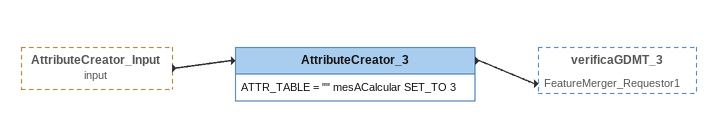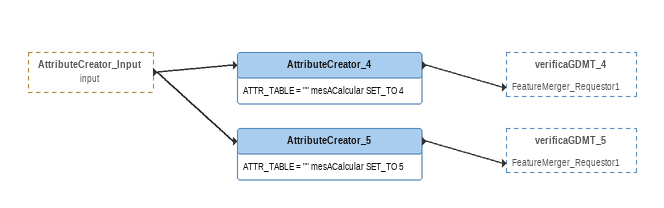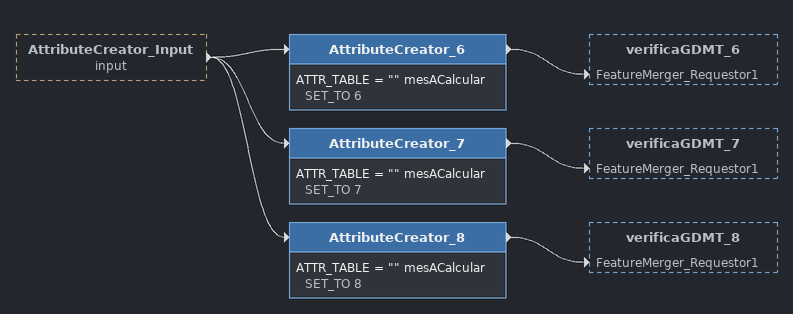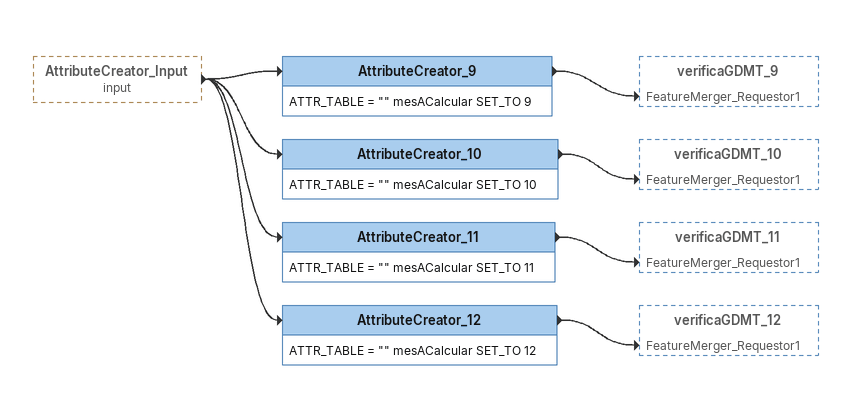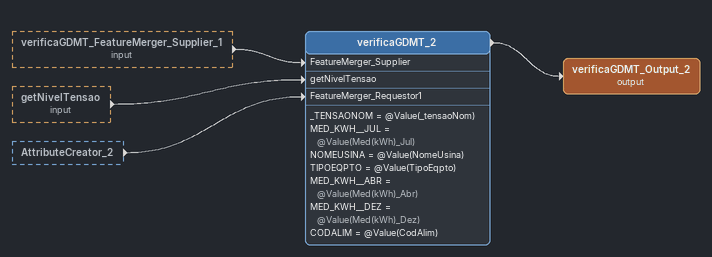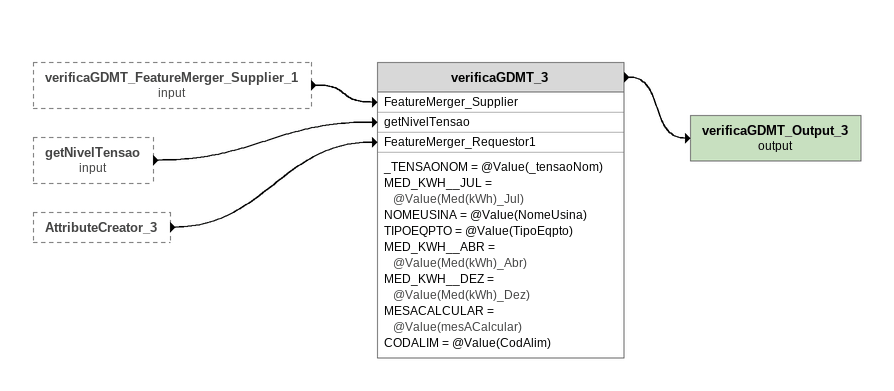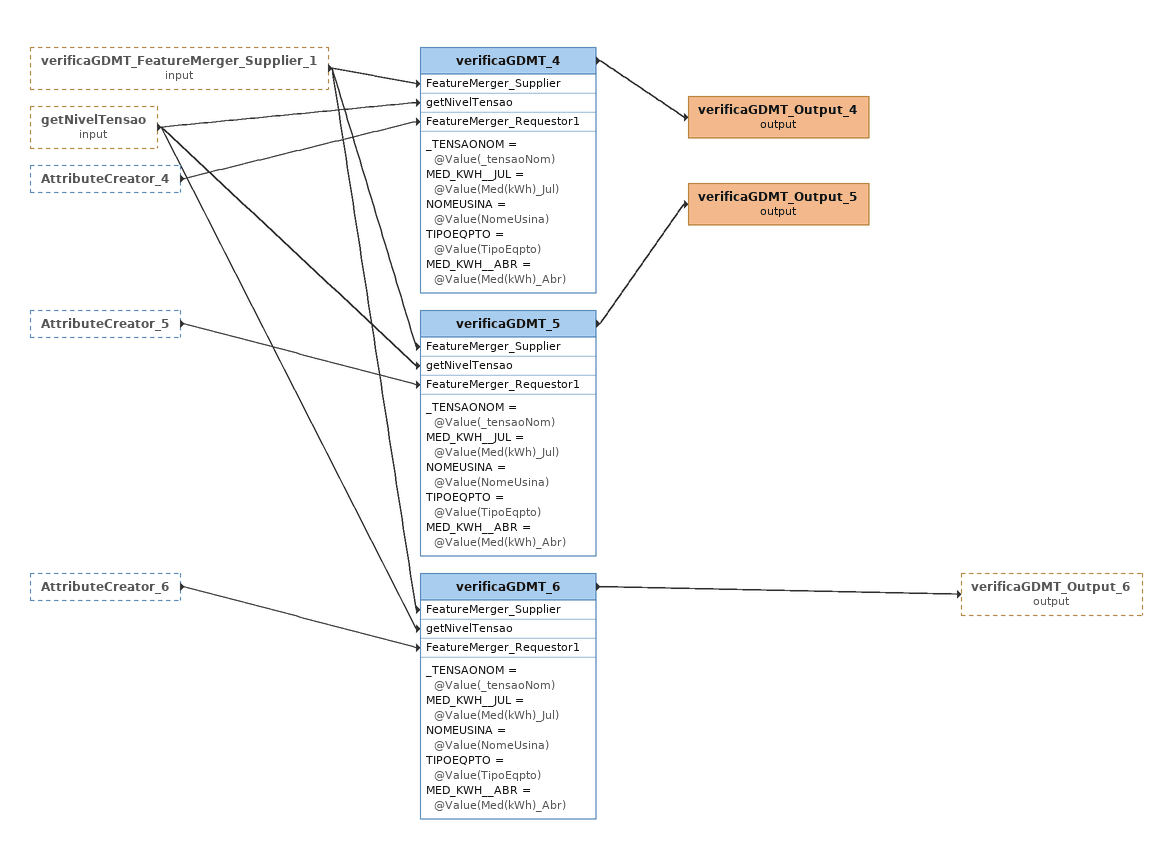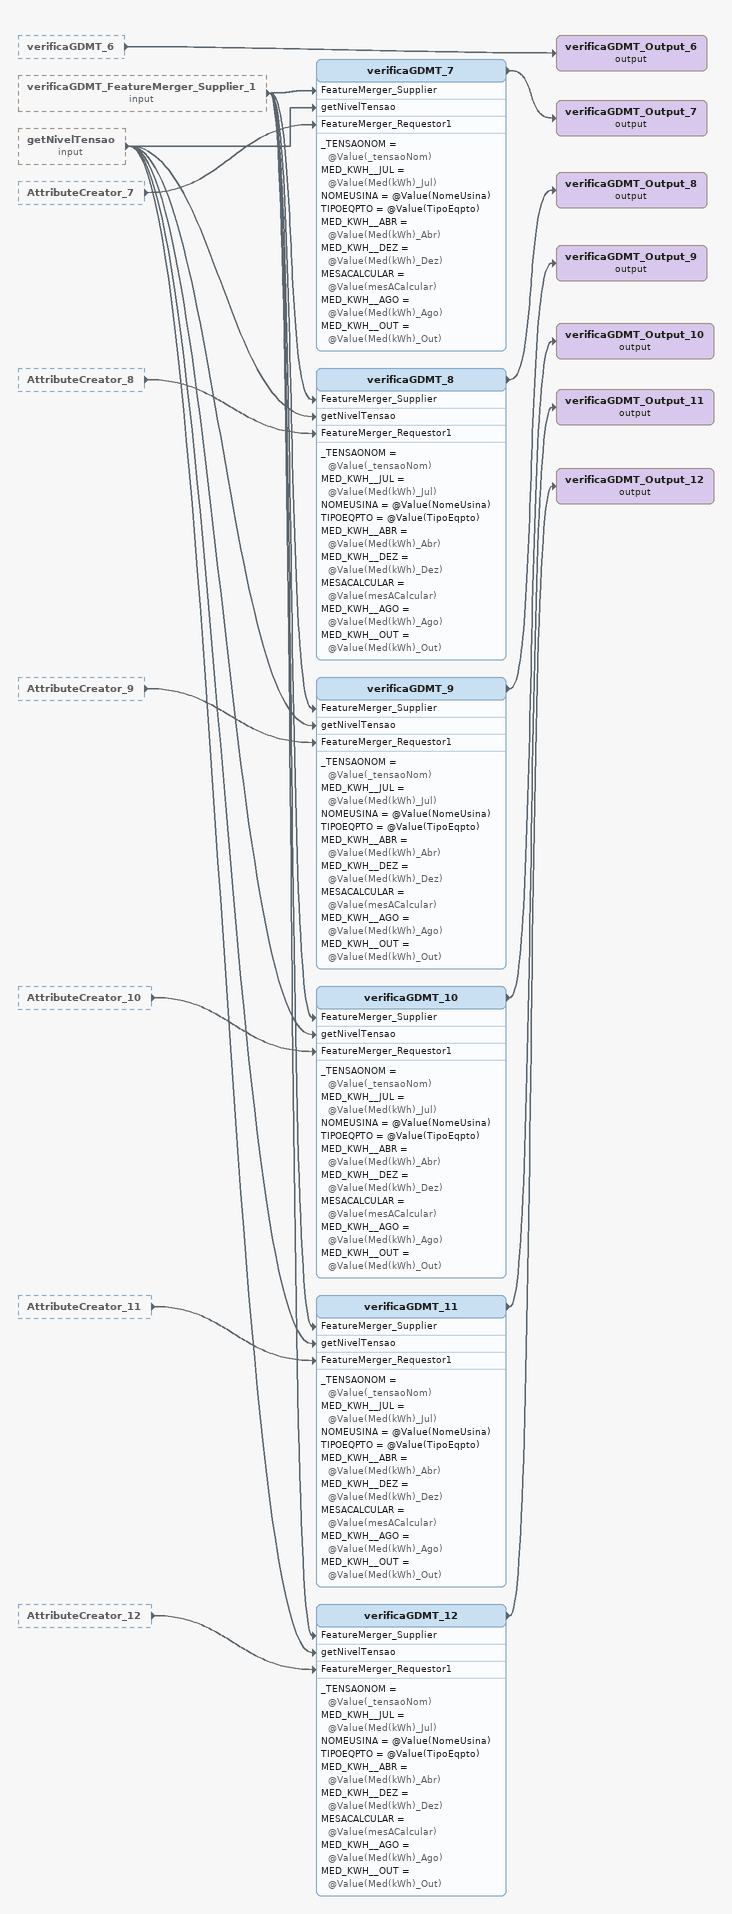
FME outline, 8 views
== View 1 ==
AttributeCreator_Input (input) [outside]
    -> AttributeCreator_3
AttributeCreator_3
    ATTR_TABLE = "" mesACalcular SET_TO 3
    -> verificaGDMT_3 [FeatureMerger_Requestor1]

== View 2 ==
AttributeCreator_Input (input) [outside]
    -> AttributeCreator_4
    -> AttributeCreator_5
AttributeCreator_4
    ATTR_TABLE = "" mesACalcular SET_TO 4
    -> verificaGDMT_4 [FeatureMerger_Requestor1]
AttributeCreator_5
    ATTR_TABLE = "" mesACalcular SET_TO 5
    -> verificaGDMT_5 [FeatureMerger_Requestor1]

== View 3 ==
AttributeCreator_Input (input) [outside]
    -> AttributeCreator_6
    -> AttributeCreator_7
    -> AttributeCreator_8
AttributeCreator_6
    ATTR_TABLE = "" mesACalcular SET_TO 6
    -> verificaGDMT_6 [FeatureMerger_Requestor1]
AttributeCreator_7
    ATTR_TABLE = "" mesACalcular SET_TO 7
    -> verificaGDMT_7 [FeatureMerger_Requestor1]
AttributeCreator_8
    ATTR_TABLE = "" mesACalcular SET_TO 8
    -> verificaGDMT_8 [FeatureMerger_Requestor1]

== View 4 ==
AttributeCreator_Input (input) [outside]
    -> AttributeCreator_9
    -> AttributeCreator_10
    -> AttributeCreator_11
    -> AttributeCreator_12
AttributeCreator_9
    ATTR_TABLE = "" mesACalcular SET_TO 9
    -> verificaGDMT_9 [FeatureMerger_Requestor1]
AttributeCreator_10
    ATTR_TABLE = "" mesACalcular SET_TO 10
    -> verificaGDMT_10 [FeatureMerger_Requestor1]
AttributeCreator_11
    ATTR_TABLE = "" mesACalcular SET_TO 11
    -> verificaGDMT_11 [FeatureMerger_Requestor1]
AttributeCreator_12
    ATTR_TABLE = "" mesACalcular SET_TO 12
    -> verificaGDMT_12 [FeatureMerger_Requestor1]

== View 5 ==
verificaGDMT_FeatureMerger_Supplier_1 (input) [outside]
    -> verificaGDMT_2 [FeatureMerger_Supplier]
getNivelTensao (input) [outside]
    -> verificaGDMT_2 [getNivelTensao]
AttributeCreator_2 [outside]
    -> verificaGDMT_2 [FeatureMerger_Requestor1]
verificaGDMT_2
    _TENSAONOM = @Value(_tensaoNom)
    MED_KWH__JUL = @Value(Med(kWh)_Jul)
    NOMEUSINA = @Value(NomeUsina)
    TIPOEQPTO = @Value(TipoEqpto)
    MED_KWH__ABR = @Value(Med(kWh)_Abr)
    MED_KWH__DEZ = @Value(Med(kWh)_Dez)
    CODALIM = @Value(CodAlim)
    -> verificaGDMT_Output_2 (output)
verificaGDMT_Output_2 (output)

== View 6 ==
verificaGDMT_FeatureMerger_Supplier_1 (input) [outside]
    -> verificaGDMT_3 [FeatureMerger_Supplier]
getNivelTensao (input) [outside]
    -> verificaGDMT_3 [getNivelTensao]
AttributeCreator_3 [outside]
    -> verificaGDMT_3 [FeatureMerger_Requestor1]
verificaGDMT_3
    _TENSAONOM = @Value(_tensaoNom)
    MED_KWH__JUL = @Value(Med(kWh)_Jul)
    NOMEUSINA = @Value(NomeUsina)
    TIPOEQPTO = @Value(TipoEqpto)
    MED_KWH__ABR = @Value(Med(kWh)_Abr)
    MED_KWH__DEZ = @Value(Med(kWh)_Dez)
    MESACALCULAR = @Value(mesACalcular)
    CODALIM = @Value(CodAlim)
    -> verificaGDMT_Output_3 (output)
verificaGDMT_Output_3 (output)

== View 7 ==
verificaGDMT_FeatureMerger_Supplier_1 (input) [outside]
    -> verificaGDMT_4 [FeatureMerger_Supplier]
    -> verificaGDMT_5 [FeatureMerger_Supplier]
    -> verificaGDMT_6 [FeatureMerger_Supplier]
getNivelTensao (input) [outside]
    -> verificaGDMT_4 [getNivelTensao]
    -> verificaGDMT_5 [getNivelTensao]
    -> verificaGDMT_6 [getNivelTensao]
AttributeCreator_4 [outside]
    -> verificaGDMT_4 [FeatureMerger_Requestor1]
AttributeCreator_5 [outside]
    -> verificaGDMT_5 [FeatureMerger_Requestor1]
AttributeCreator_6 [outside]
    -> verificaGDMT_6 [FeatureMerger_Requestor1]
verificaGDMT_4
    _TENSAONOM = @Value(_tensaoNom)
    MED_KWH__JUL = @Value(Med(kWh)_Jul)
    NOMEUSINA = @Value(NomeUsina)
    TIPOEQPTO = @Value(TipoEqpto)
    MED_KWH__ABR = @Value(Med(kWh)_Abr)
    -> verificaGDMT_Output_4 (output)
verificaGDMT_Output_4 (output)
verificaGDMT_5
    _TENSAONOM = @Value(_tensaoNom)
    MED_KWH__JUL = @Value(Med(kWh)_Jul)
    NOMEUSINA = @Value(NomeUsina)
    TIPOEQPTO = @Value(TipoEqpto)
    MED_KWH__ABR = @Value(Med(kWh)_Abr)
    -> verificaGDMT_Output_5 (output)
verificaGDMT_Output_5 (output)
verificaGDMT_6
    _TENSAONOM = @Value(_tensaoNom)
    MED_KWH__JUL = @Value(Med(kWh)_Jul)
    NOMEUSINA = @Value(NomeUsina)
    TIPOEQPTO = @Value(TipoEqpto)
    MED_KWH__ABR = @Value(Med(kWh)_Abr)
    -> verificaGDMT_Output_6 (output)

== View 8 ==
verificaGDMT_6 [outside]
    -> verificaGDMT_Output_6 (output)
verificaGDMT_FeatureMerger_Supplier_1 (input) [outside]
    -> verificaGDMT_7 [FeatureMerger_Supplier]
    -> verificaGDMT_9 [FeatureMerger_Supplier]
    -> verificaGDMT_10 [FeatureMerger_Supplier]
    -> verificaGDMT_11 [FeatureMerger_Supplier]
    -> verificaGDMT_12 [FeatureMerger_Supplier]
    -> verificaGDMT_8 [FeatureMerger_Supplier]
getNivelTensao (input) [outside]
    -> verificaGDMT_7 [getNivelTensao]
    -> verificaGDMT_8 [getNivelTensao]
    -> verificaGDMT_9 [getNivelTensao]
    -> verificaGDMT_10 [getNivelTensao]
    -> verificaGDMT_11 [getNivelTensao]
    -> verificaGDMT_12 [getNivelTensao]
AttributeCreator_7 [outside]
    -> verificaGDMT_7 [FeatureMerger_Requestor1]
AttributeCreator_8 [outside]
    -> verificaGDMT_8 [FeatureMerger_Requestor1]
AttributeCreator_9 [outside]
    -> verificaGDMT_9 [FeatureMerger_Requestor1]
AttributeCreator_10 [outside]
    -> verificaGDMT_10 [FeatureMerger_Requestor1]
AttributeCreator_11 [outside]
    -> verificaGDMT_11 [FeatureMerger_Requestor1]
AttributeCreator_12 [outside]
    -> verificaGDMT_12 [FeatureMerger_Requestor1]
verificaGDMT_Output_6 (output)
verificaGDMT_7
    _TENSAONOM = @Value(_tensaoNom)
    MED_KWH__JUL = @Value(Med(kWh)_Jul)
    NOMEUSINA = @Value(NomeUsina)
    TIPOEQPTO = @Value(TipoEqpto)
    MED_KWH__ABR = @Value(Med(kWh)_Abr)
    MED_KWH__DEZ = @Value(Med(kWh)_Dez)
    MESACALCULAR = @Value(mesACalcular)
    MED_KWH__AGO = @Value(Med(kWh)_Ago)
    MED_KWH__OUT = @Value(Med(kWh)_Out)
    -> verificaGDMT_Output_7 (output)
verificaGDMT_Output_7 (output)
verificaGDMT_8
    _TENSAONOM = @Value(_tensaoNom)
    MED_KWH__JUL = @Value(Med(kWh)_Jul)
    NOMEUSINA = @Value(NomeUsina)
    TIPOEQPTO = @Value(TipoEqpto)
    MED_KWH__ABR = @Value(Med(kWh)_Abr)
    MED_KWH__DEZ = @Value(Med(kWh)_Dez)
    MESACALCULAR = @Value(mesACalcular)
    MED_KWH__AGO = @Value(Med(kWh)_Ago)
    MED_KWH__OUT = @Value(Med(kWh)_Out)
    -> verificaGDMT_Output_8 (output)
verificaGDMT_Output_8 (output)
verificaGDMT_9
    _TENSAONOM = @Value(_tensaoNom)
    MED_KWH__JUL = @Value(Med(kWh)_Jul)
    NOMEUSINA = @Value(NomeUsina)
    TIPOEQPTO = @Value(TipoEqpto)
    MED_KWH__ABR = @Value(Med(kWh)_Abr)
    MED_KWH__DEZ = @Value(Med(kWh)_Dez)
    MESACALCULAR = @Value(mesACalcular)
    MED_KWH__AGO = @Value(Med(kWh)_Ago)
    MED_KWH__OUT = @Value(Med(kWh)_Out)
    -> verificaGDMT_Output_9 (output)
verificaGDMT_Output_9 (output)
verificaGDMT_10
    _TENSAONOM = @Value(_tensaoNom)
    MED_KWH__JUL = @Value(Med(kWh)_Jul)
    NOMEUSINA = @Value(NomeUsina)
    TIPOEQPTO = @Value(TipoEqpto)
    MED_KWH__ABR = @Value(Med(kWh)_Abr)
    MED_KWH__DEZ = @Value(Med(kWh)_Dez)
    MESACALCULAR = @Value(mesACalcular)
    MED_KWH__AGO = @Value(Med(kWh)_Ago)
    MED_KWH__OUT = @Value(Med(kWh)_Out)
    -> verificaGDMT_Output_10 (output)
verificaGDMT_Output_10 (output)
verificaGDMT_11
    _TENSAONOM = @Value(_tensaoNom)
    MED_KWH__JUL = @Value(Med(kWh)_Jul)
    NOMEUSINA = @Value(NomeUsina)
    TIPOEQPTO = @Value(TipoEqpto)
    MED_KWH__ABR = @Value(Med(kWh)_Abr)
    MED_KWH__DEZ = @Value(Med(kWh)_Dez)
    MESACALCULAR = @Value(mesACalcular)
    MED_KWH__AGO = @Value(Med(kWh)_Ago)
    MED_KWH__OUT = @Value(Med(kWh)_Out)
    -> verificaGDMT_Output_11 (output)
verificaGDMT_Output_11 (output)
verificaGDMT_12
    _TENSAONOM = @Value(_tensaoNom)
    MED_KWH__JUL = @Value(Med(kWh)_Jul)
    NOMEUSINA = @Value(NomeUsina)
    TIPOEQPTO = @Value(TipoEqpto)
    MED_KWH__ABR = @Value(Med(kWh)_Abr)
    MED_KWH__DEZ = @Value(Med(kWh)_Dez)
    MESACALCULAR = @Value(mesACalcular)
    MED_KWH__AGO = @Value(Med(kWh)_Ago)
    MED_KWH__OUT = @Value(Med(kWh)_Out)
    -> verificaGDMT_Output_12 (output)
verificaGDMT_Output_12 (output)
